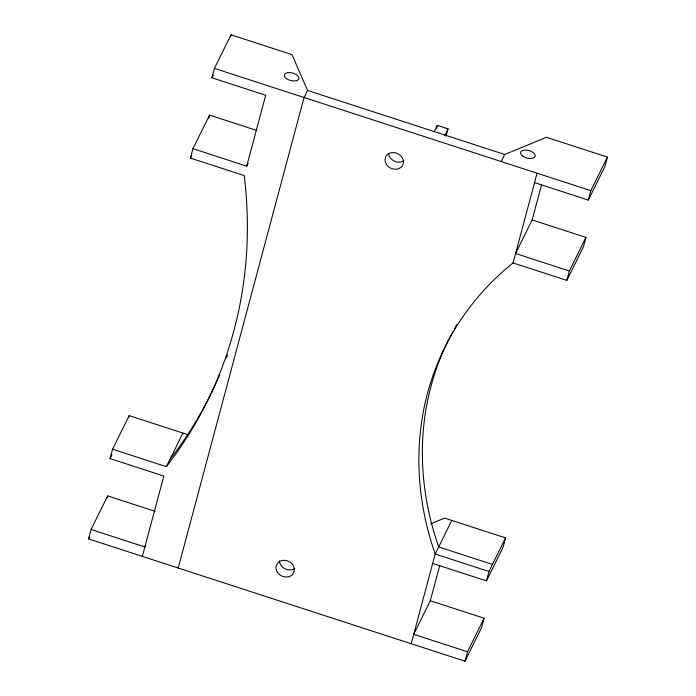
<?xml version="1.0" encoding="UTF-8"?>
<svg xmlns="http://www.w3.org/2000/svg" width="696" height="696" viewBox="0 0 696 696"><rect width="100%" height="100%" fill="white"/><g stroke="black" fill="none" stroke-linecap="round" stroke-linejoin="round"><path stroke-width="1.04" d="M484.085 618.205L467.486 651.787L413.711 634.317L430.311 600.735L484.085 618.205L481.571 627.618L464.972 661.2L88.566 538.904L91.089 529.491L107.68 495.909L155.251 511.369M142.341 556.374L163.83 476.073L110.046 458.603L112.569 449.19L129.16 415.608L188.059 434.748M112.569 449.19L166.344 466.668A524.349 447.554 26.3 0 0 244.209 175.566L190.434 158.096L192.949 148.683L209.548 115.101L256.084 130.222M192.949 148.683L246.723 166.161L265.689 95.265L211.915 77.795L214.429 68.382L231.029 34.8L291.972 54.601L307.554 90.436L504.696 154.486L546.482 137.295L607.434 157.096L604.911 166.509L588.32 200.091L534.537 182.613M107.123 498.005L107.68 495.909M128.603 417.696L129.16 415.608M208.704 118.242L209.548 115.101M230.472 36.888L231.029 34.8M178.193 568.023L304.056 97.501L307.554 90.436M436.462 128.508L437.297 125.367L448.05 128.864L446.092 136.181M411.197 643.73L435.191 554.016A337.96 288.466 26.3 0 1 513.056 262.923L537.06 173.208M430.311 600.735L439.794 565.291M532.17 219.927L585.954 237.397L569.354 270.979L515.579 253.509L532.17 219.927L541.653 184.475M464.972 661.2L467.486 651.787M432.677 563.429L486.452 580.899L488.966 571.486L505.566 537.904L444.622 518.102L430.694 523.836M513.056 262.923L566.84 280.392L569.354 270.979M588.32 200.091L590.834 190.678L607.434 157.096M505.566 537.904L503.051 547.317L486.452 580.899M585.954 237.397L583.431 246.81L566.84 280.392M211.915 77.795L213.333 74.916M190.434 158.096L191.739 155.443M246.723 166.161L248.15 163.282M110.046 458.603L111.943 454.766M88.566 538.904L89.514 536.99M166.344 466.668L182.944 433.077M145.812 545.046L144.864 546.969L91.089 529.491M434.243 131.553L437.297 125.367M444.683 135.685L448.05 128.864M501.207 161.559L504.696 154.486M451.791 520.434L435.191 554.016L488.966 571.486M214.429 68.382L590.834 190.678M492.463 564.421L438.689 546.943A337.96 288.466 26.3 0 1 448.929 339.109M210.479 394.867A524.349 447.554 26.3 0 1 169.833 459.595M227.575 354.847A524.349 447.554 26.3 0 1 226.478 357.848M219.797 374.622A524.349 447.554 26.3 0 1 210.949 393.919M449.877 337.238A337.96 288.466 26.3 0 1 450.843 335.376M451.826 333.523A337.96 288.466 26.3 0 1 452.826 331.67M454.358 328.912A337.96 288.466 26.3 0 1 456.985 324.353M403.88 160.715A9.457 8.074 26.3 0 1 394.484 161.22A9.457 8.074 26.3 0 1 388.594 153.773M294.8 568.493A9.457 8.074 26.3 0 1 285.038 568.832A9.457 8.074 26.3 0 1 279.453 560.828M286.517 78.648A7.569 3.889 15 0 0 298.784 79.083A7.569 3.889 15 0 0 289.536 72.532A7.569 3.889 15 0 0 286.517 78.648M522.783 156.191A7.569 3.889 15 0 0 535.05 156.626A7.569 3.889 15 0 0 525.802 150.066A7.569 3.889 15 0 0 522.783 156.191M386.419 164.386A9.457 8.074 26.3 0 0 402.358 165.744A9.457 8.074 26.3 0 0 393.945 152.572A9.457 8.074 26.3 0 0 386.419 164.386M277.339 572.173A9.457 8.074 26.3 0 0 293.277 573.53A9.457 8.074 26.3 0 0 284.864 560.358A9.457 8.074 26.3 0 0 277.339 572.173"/></g></svg>
